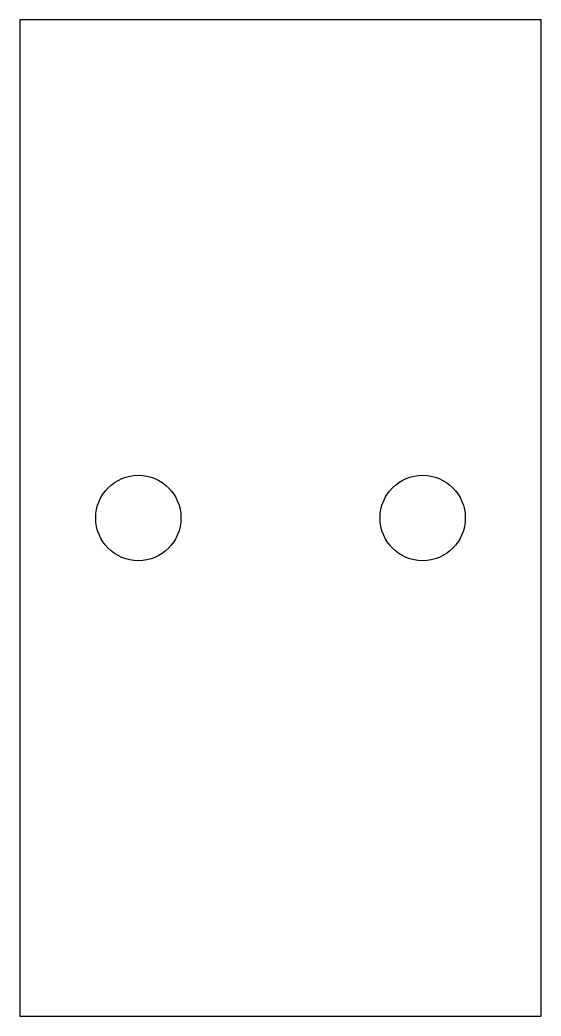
# Model space of a CAD drawing. Header units: inches. Extents: x 0 to 110, y 0 to 210.
import ezdxf

# ---------------------------------------------------------------- set-up
doc = ezdxf.new("R2010")
doc.units = ezdxf.units.IN
doc.header["$MEASUREMENT"] = 0
doc.layers.add('STORA', color=7, linetype='Continuous', lineweight=40)

msp = doc.modelspace()

# ---------------------------------------------------------------- linework, layer by layer
at = {"layer": 'STORA', "lineweight": 30}
msp.add_lwpolyline([(0, 0), (110, 0), (110, 210), (0, 210)], close=True, dxfattribs=at)
for centre in [(25, 105), (85, 105)]:
    msp.add_circle(centre, 9, dxfattribs=at)

doc.saveas('drawing.dxf')
